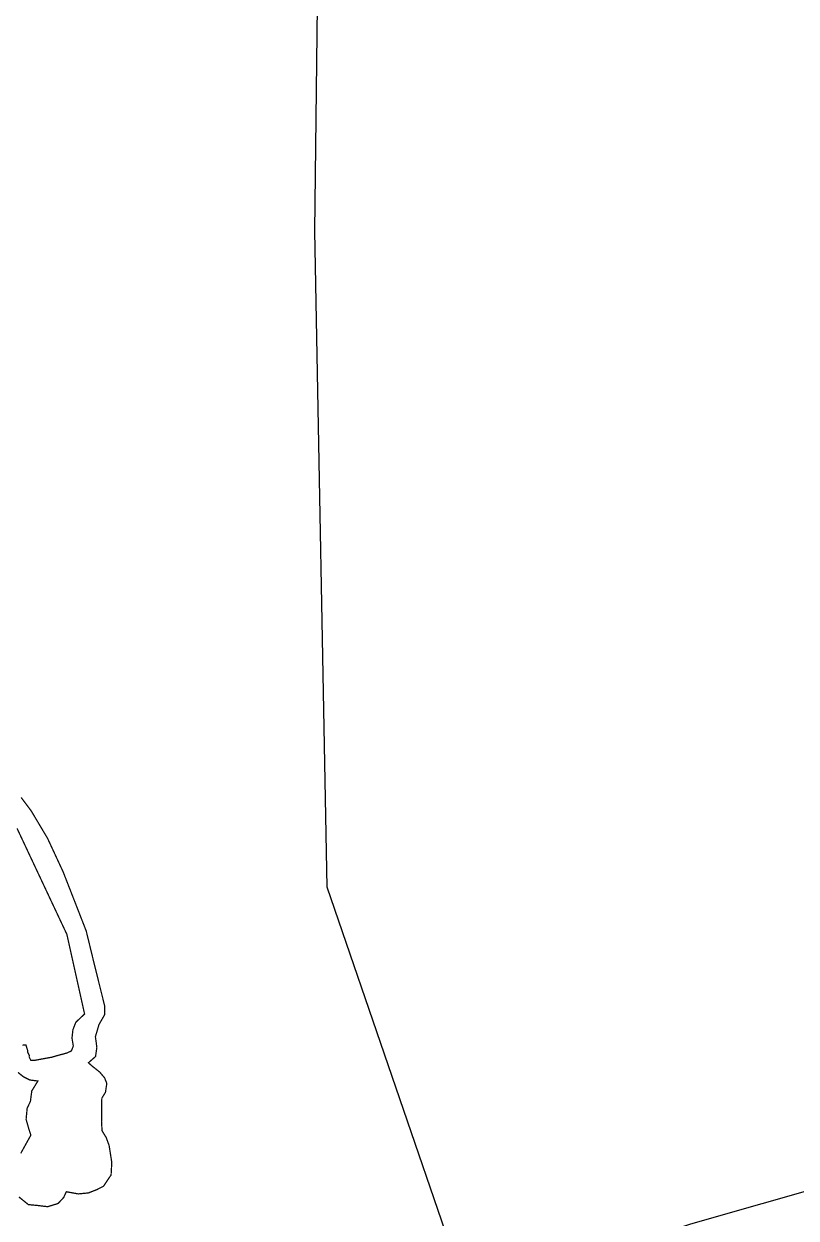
# Model space of a CAD drawing. Header units: metres. Extents: x 266352 to 301042, y 2101789 to 2138568.
# Drawn here: x 285384 to 287183, y 2108298 to 2111083 of the extents above; entities that cross this region are included whole.
import ezdxf

# ---------------------------------------------------------------- set-up
doc = ezdxf.new("R2010")
doc.units = ezdxf.units.M
doc.layers.add('MANGROOVE BUFFER ZONE', color=120, linetype='Continuous')
doc.layers.add('TALUKA BOUNDRY', color=150, linetype='Continuous')

# ---------------------------------------------------------------- blocks, each defined once
blk = doc.blocks.new('A$Cb723a7a5')
at = {"layer": 'MANGROOVE BUFFER ZONE', "const_width": 0.005, "flags": 128}
for points in [[(14.9958, 11.0334), (15.0177, 11.0162), (15.0427, 11.0042), (15.0741, 11.0006), (15.0507, 10.9616), (15.046, 10.921), (15.0335, 10.8934), (15.0299, 10.85), (15.0413, 10.8125), (15.0492, 10.7886), (15.0106, 10.7168)], [(15.0054, 10.5469), (15.0429, 10.5173), (15.0799, 10.5142), (15.1184, 10.51), (15.159, 10.523), (15.1803, 10.5464), (15.1907, 10.5693), (15.2371, 10.5615), (15.2766, 10.5657), (15.3099, 10.5792), (15.3355, 10.5927), (15.3647, 10.6371), (15.3668, 10.686), (15.3554, 10.7526), (15.3439, 10.7828), (15.3273, 10.8093), (15.3247, 10.8452), (15.3247, 10.9366), (15.3387, 10.96), (15.3434, 10.9948), (15.3346, 11.0162), (15.3153, 11.0385), (15.2851, 11.0619), (15.2706, 11.0744), (15.2981, 11.0991), (15.3028, 11.135), (15.2966, 11.1767), (15.3101, 11.2245), (15.3314, 11.263), (15.3309, 11.2989), (15.2913, 11.4497), (15.2554, 11.5896), (15.1625, 11.8189), (15.0999, 11.9494), (15.0346, 12.056), (14.9946, 12.1079)], [(14.9801, 11.987), (15.1801, 11.5751), (15.2532, 11.2648), (15.2194, 11.2321), (15.2085, 11.2031), (15.2052, 11.1703), (15.2107, 11.1391), (15.2036, 11.12), (15.1855, 11.1113), (15.1521, 11.102), (15.127, 11.0943), (15.0922, 11.0876), (15.0589, 11.0809), (15.0455, 11.0809), (15.0389, 11.0943), (15.0389, 11.1009), (15.0322, 11.1143), (15.0322, 11.1209), (15.0255, 11.1409), (15.0122, 11.1409)]]:
    blk.add_lwpolyline(points, dxfattribs=at)

msp = doc.modelspace()

# ---------------------------------------------------------------- linework, layer by layer
at = {"layer": 'TALUKA BOUNDRY'}
msp.add_polyline3d([(289699.7, 2105927.3, 0), (289667.5, 2106163.4, 0), (289605.2, 2106295.3, 0), (289516.7, 2106680.9, 0), (289494.4, 2106761.3, 0), (289450.6, 2106993.7, 0), (289397.7, 2107192.7, 0), (288945.5, 2107999, 0), (288762.3, 2108220.9, 0), (288453.1, 2108340.4, 0), (288092.2, 2108503.2, 0), (287857.1, 2108502.9, 0), (287441.3, 2108428.3, 0), (286937.5, 2108284.6, 0), (286451, 2108125.4, 0), (286393.7, 2108187.1, 0), (286090.5, 2109069.6, 0), (286061.8, 2110599, 0), (286077.8, 2111978.4, 0)], dxfattribs=at)

# ---------------------------------------------------------------- block references
at = {"xscale": 596.549869289999, "yscale": 596.549869289999, "zscale": 596.549869289999, "rotation": 359.2756421283617}
msp.add_blockref('A$Cb723a7a5', (276341.6, 2102169.8), dxfattribs=at)

doc.saveas('drawing.dxf')
